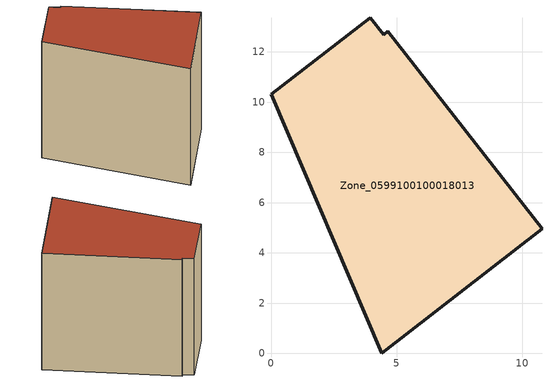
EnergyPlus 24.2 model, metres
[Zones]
Zone_0599100100018013
 floor ground (C_G): 4.5,12.68 4.65,12.82 10.79,4.96 4.4,0 0,10.32 3.94,13.37 z0
 wall outside (C_F): 4.4,0 10.79,4.96 4.65,12.82 4.5,12.68 3.94,13.37 0,10.32 4.4,0 z0:9.47
 roof outside (C_R): 4.65,12.82 4.5,12.68 3.94,13.37 0,10.32 4.4,0 10.79,4.96 z9.47
[BUILDING]
Pand.0599100100018013: North Axis=0; Terrain=City; Loads Convergence Tolerance Value=0.04; Temperature Convergence Tolerance Value=0.4; Solar Distribution=FullExterior; Maximum Number of Warmup Days=25; Minimum Number of Warmup Days=1
[Site:Location]
Rotterdam.The.Hague.AP_ZH_NLD Design_Conditions: Latitude=51.96; Longitude=4.45; Time Zone=1; Elevation=-4.5
[SITE:GROUNDTEMPERATURE:BUILDINGSURFACE]
18, 18, 18, 18, 18, 18, 18, 18, 18, 18, 18, 18
[MATERIAL] Thermal Absorptance=0.9; Solar Absorptance=0.7; Visible Absorptance=0.7
Name | Roughness | Thickness | Conductivity | Density | Specific Heat
G.TC.2015-2018 | MediumSmooth | 0.15 | 0.0428571 | 540 | 1210
F.TC.2015-2018 | Rough | 0.3 | 0.0666667 | 1920 | 840
R.TC.2015-2018 | MediumRough | 0.2 | 0.0333333 | 1500 | 1000
[CONSTRUCTION]
C_G: G.TC.2015-2018
C_F: F.TC.2015-2018
C_R: R.TC.2015-2018
[ZONE]
Zone_0599100100018013: Type=1; Multiplier=1; Ceiling Height=Autocalculate; Volume=Autocalculate; Floor Area=autocalculate; Part of Total Floor Area=Yes
[ZONEINFILTRATION:DESIGNFLOWRATE]
Infil_Zone_0599100100018013: Zone or ZoneList or Space or SpaceList=Zone_0599100100018013; Schedule=AlwaysOn; Design Flow Rate Calculation Method=Flow/Area; Flow Rate per Floor Area=0.0015; Constant Term Coefficient=1; Temperature Term Coefficient=0; Velocity Term Coefficient=0; Velocity Squared Term Coefficient=0
[HVACTEMPLATE:ZONE:IDEALLOADSAIRSYSTEM]
Zone_0599100100018013: Maximum Heating Supply Air Temperature=50; Minimum Cooling Supply Air Temperature=13; Maximum Heating Supply Air Humidity Ratio=0.0156; Minimum Cooling Supply Air Humidity Ratio=0.0077; Heating Limit=NoLimit; Cooling Limit=NoLimit; Dehumidification Control Type=ConstantSensibleHeatRatio; Cooling Sensible Heat Ratio=0.7; Dehumidification Setpoint=60; Humidification Control Type=None; Humidification Setpoint=30; Outdoor Air Method=None; Outdoor Air Flow Rate per Person=0.00944; Outdoor Air Flow Rate per Zone Floor Area=0; Outdoor Air Flow Rate per Zone=0; Demand Controlled Ventilation Type=None; Outdoor Air Economizer Type=NoEconomizer; Heat Recovery Type=None; Sensible Heat Recovery Effectiveness=0.7; Latent Heat Recovery Effectiveness=0.65
[ZONECONTROL:THERMOSTAT]
ThermostatControl_Zone_0599100100018013: Zone or ZoneList=Zone_0599100100018013; Control Type Schedule=DualSetpointControlType; Control 1=Thermostat_Zone_0599100100018013; Temperature Difference Between Cutout And Setpoint=0
[THERMOSTATSETPOINT:DUALSETPOINT]
Thermostat_Zone_0599100100018013: Heating Setpoint Temperature Schedule=HeatingSetpoint_Zone_0599100100018013; Cooling Setpoint Temperature Schedule=CoolingSetpoint_Zone_0599100100018013
[SCHEDULE:COMPACT]
HeatingSetpoint_Zone_0599100100018013: Through: 12/31, For: AllDays, Until: 24:00, 21
CoolingSetpoint_Zone_0599100100018013: Through: 12/31, For: AllDays, Until: 24:00, 24
DualSetpointControlType: Through: 12/31, For: AllDays, Until: 24:00, 4
AlwaysOn: Through: 12/31, For: AllDays, Until: 24:00, 1
